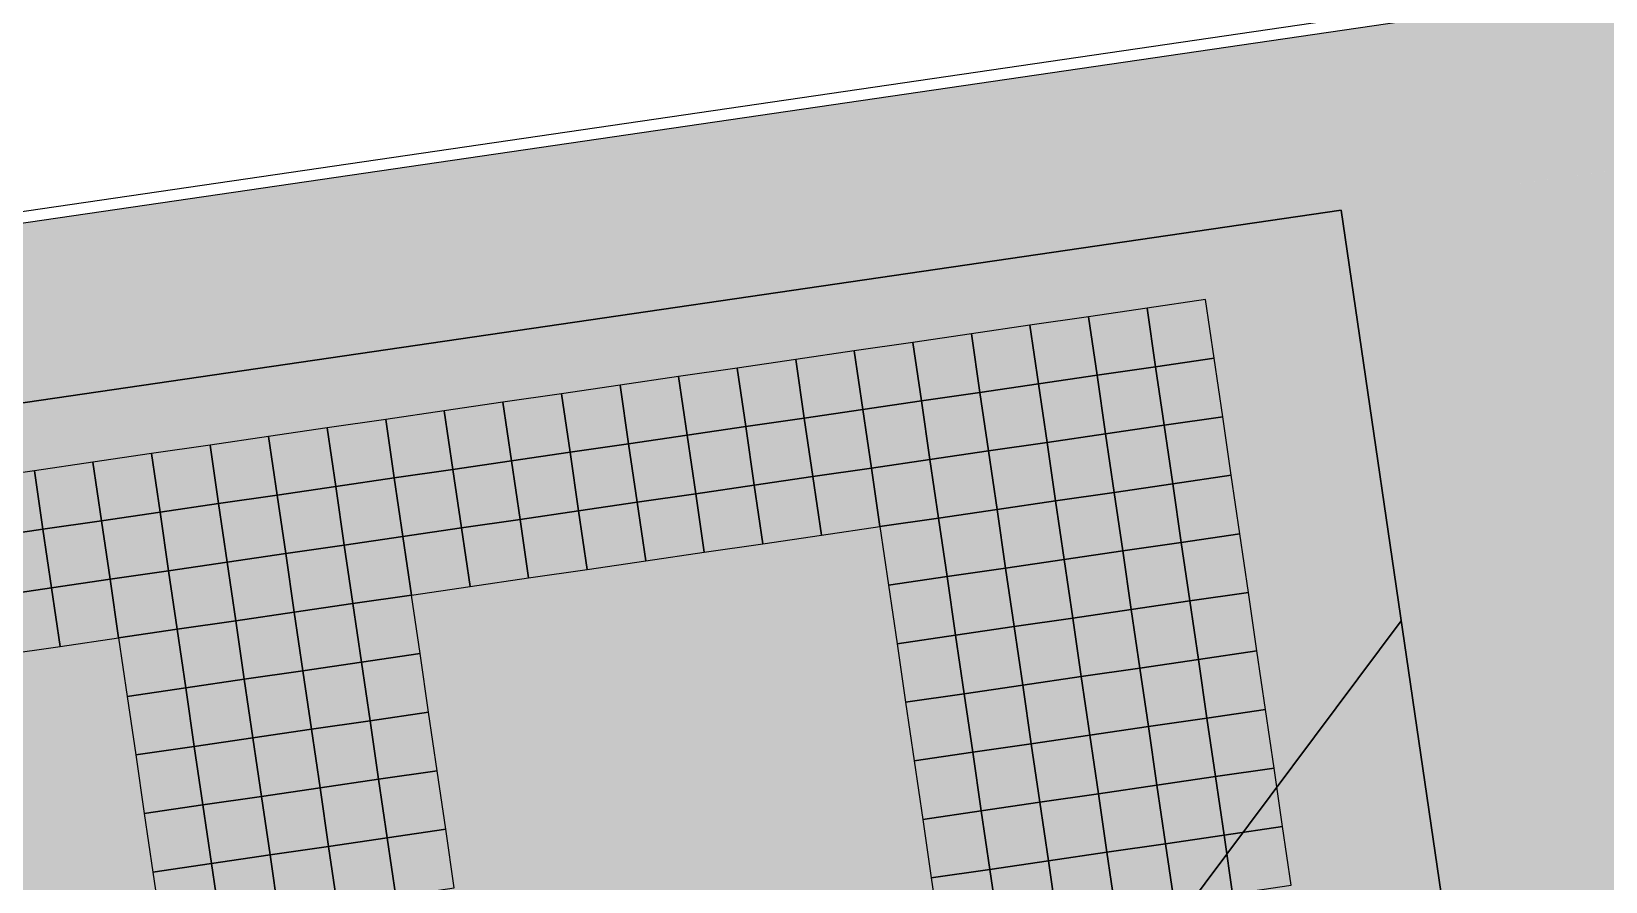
# Model space of a CAD drawing. Header units: metres. Extents: x 2 to 659295185, y -28 to 1124222152.
# Drawn here: x 656917.95 to 656944.54, y 1124467.32 to 1124481.68 of the extents above; entities that cross this region are included whole.
import ezdxf

# ---------------------------------------------------------------- set-up
doc = ezdxf.new("R2010")
doc.units = ezdxf.units.M
doc.header["$MEASUREMENT"] = 0
for name, color, linetype, lineweight in [("a''brocal", 220, 'CONTINUOUS', 15), ('area verde', 76, 'CONTINUOUS', 13), ('ESCUELA', 7, 'CONTINUOUS', 15)]:
    doc.layers.add(name, color=color, linetype=linetype, lineweight=lineweight)
doc.layers.add('AREA ACERA', color=7, linetype='CONTINUOUS', lineweight=15, true_color=0xfbe193)
doc.layers.add('parcela simoncito', color=7, linetype='CONTINUOUS', lineweight=9, true_color=0xe9debe)
doc.linetypes.add('FENCELINE2', pattern='A,0.25,-0.1,[132,ltypeshp.shx,S=0.1,R=0,X=-0.1,Y=0],-0.1,1', length=1.45)

msp = doc.modelspace()

# ---------------------------------------------------------------- hatches: boundary and pattern name
at = {"layer": 'AREA ACERA'}
h = msp.add_hatch(color=256, dxfattribs=at)
h.dxf.hatch_style = 1
edge = h.paths.add_edge_path()
edge.add_line((657019.5313, 1124492.1011), (656957.6259, 1124483.051))
edge.add_line((656957.6259, 1124483.051), (656957.4523, 1124484.2384))
edge.add_line((656957.4523, 1124484.2384), (656939.543, 1124481.6202))
edge.add_line((656939.543, 1124481.6202), (656939.7166, 1124480.4328))
edge.add_line((656939.7166, 1124480.4328), (656893.5638, 1124473.6858))
edge.add_arc((656896.0828, 1124472.431), 2.8143, 153.52035, 190.24039)
edge.add_line((656893.3134, 1124471.9306), (656893.3203, 1124471.8809))
edge.add_line((656893.3203, 1124471.8809), (656893.3276, 1124471.831))
edge.add_line((656893.3276, 1124471.831), (656940.0757, 1124478.666))
edge.add_line((656940.0757, 1124478.666), (656940.0757, 1124478.6661))
edge.add_line((656940.0757, 1124478.6661), (656957.8863, 1124481.2701))
edge.add_line((656957.8863, 1124481.2701), (657020.2887, 1124490.3937))
edge.add_line((657020.2887, 1124490.3937), (657020.2596, 1124490.5907))
edge.add_arc((657017.489, 1124490.1857), 2.8, 8.31819, 43.16449)
h = msp.add_hatch(color=256, dxfattribs=at)
h.dxf.hatch_style = 1
h.paths.add_polyline_path([(656965.1327, 1124431.7023), (656957.8863, 1124481.2701), (656952.939, 1124480.5468), (656956.8433, 1124453.8433), (656957.4705, 1124449.5534), (656959.2433, 1124437.4283), (656959.871, 1124433.1337), (656960.1859, 1124430.981)])
edge = h.paths.add_edge_path()
edge.add_line((656943.0441, 1124479.1002), (656940.0757, 1124478.6661))
edge.add_line((656940.0757, 1124478.6661), (656947.3232, 1124429.0984))
edge.add_line((656947.3232, 1124429.0984), (656950.2905, 1124429.5323))
edge.add_line((656950.2905, 1124429.5323), (656947.085, 1124451.4477))
edge.add_line((656947.085, 1124451.4477), (656950.7641, 1124456.367))
edge.add_line((656950.7641, 1124456.367), (656948.9891, 1124468.4973))
edge.add_line((656948.9891, 1124468.4973), (656944.0576, 1124472.1564))
edge.add_line((656944.0576, 1124472.1564), (656943.0441, 1124479.1002))
edge.add_line((656943.0441, 1124479.1002), (656940.0757, 1124478.6661))
h = msp.add_hatch(color=256, dxfattribs=at)
h.dxf.hatch_style = 1
h.paths.add_polyline_path([(656940.0757, 1124478.6659), (656947.3232, 1124429.0983), (656952.27, 1124429.8235), (656949.0661, 1124451.7372), (656948.439, 1124456.0269), (656946.6654, 1124468.1574), (656946.0384, 1124472.4458), (656945.0232, 1124479.3894)])
at = {"layer": 'area verde'}
h = msp.add_hatch(color=256, dxfattribs=at)
h.dxf.hatch_style = 1
h.paths.add_polyline_path([(656808.3412, 1124487.2822), (656807.1538, 1124487.1086, 0.4137659), (656820.5339, 1124477.1574), (656820.3603, 1124478.3448, -0.4137153)])
h.paths.add_polyline_path([(656791.9966, 1124599.0741), (656790.8093, 1124598.9005), (656806.7198, 1124490.077), (656807.9071, 1124490.2506)])
h.paths.add_polyline_path([(656986.6319, 1124576.9556), (656988.5318, 1124563.1292), (656995.9171, 1124564.144), (656994.0172, 1124577.9704)], flags=9)
h.paths.add_polyline_path([(657002.1092, 1124565.0645), (657002.2776, 1124563.7907), (657002.9055, 1124563.8737), (657002.7371, 1124565.1475)], flags=9)
h.paths.add_polyline_path([(656998.582, 1124587.8349), (656998.98, 1124584.8251), (656999.908, 1124584.9478), (656999.5101, 1124587.9576)], flags=9)
h.paths.add_polyline_path([(656821.684, 1124512.8751), (656845.9565, 1124516.412), (656843.8041, 1124531.1833), (656819.5315, 1124527.6464)], flags=9)
h.paths.add_polyline_path([(656802.9479, 1124500.5363), (656801.9545, 1124507.9445), (656793.7848, 1124506.849), (656794.7781, 1124499.4409)], flags=25)
h.paths.add_polyline_path([(656804.0683, 1124539.4829), (656945.4755, 1124560.4646), (656943.2071, 1124575.7526), (656801.7999, 1124554.7708)], flags=9)
h.paths.add_polyline_path([(657050.625, 1124530.4296), (657049.6316, 1124537.8378), (657041.4619, 1124536.7423), (657042.4552, 1124529.3341)], flags=9)
h.paths.add_polyline_path([(656899.1535, 1124632.5031), (656906.5355, 1124633.6754), (656905.2427, 1124641.8162), (656897.8607, 1124640.6439)], flags=9)
h.paths.add_polyline_path([(656912.2024, 1124479.2985), (656919.5844, 1124480.4708), (656918.2916, 1124488.6117), (656910.9096, 1124487.4394)], flags=9)
h.paths.add_polyline_path([(656972.8873, 1124592.2578), (657023.0607, 1124599.5689), (657019.9367, 1124621.008), (656969.7633, 1124613.697)], flags=9)
h.paths.add_polyline_path([(656913.3252, 1124579.4734), (656940.7625, 1124583.4715), (656936.6672, 1124611.5757), (656909.2299, 1124607.5777)], flags=9)
h.paths.add_polyline_path([(656826.8865, 1124568.7359), (656855.4147, 1124572.8929), (656852.2907, 1124594.332), (656823.7625, 1124590.175)], flags=9)
h.paths.add_polyline_path([(656916.5988, 1124524.0645), (656945.1421, 1124528.2237), (656942.018, 1124549.6628), (656913.4747, 1124545.5036)], flags=9)
h = msp.add_hatch(color=256, dxfattribs=at)
h.dxf.hatch_style = 1
h.paths.add_polyline_path([(656895.6853, 1124475.2088, 0.2474542), (656893.5638, 1124473.6858), (656939.7166, 1124480.4328), (656939.543, 1124481.6204)])
at = {"layer": 'parcela simoncito'}
h = msp.add_hatch(color=256, dxfattribs=at)
edge = h.paths.add_edge_path()
edge.add_line((656940.076, 1124478.666), (656947.3231, 1124429.0983))
edge.add_line((656947.3231, 1124429.0983), (656892.3966, 1124421.0684))
edge.add_arc((656894.9753, 1124402.8929), 18.3574, 98.07524, 135.22316)
edge.add_line((656881.9442, 1124415.8229), (656874.1358, 1124469.0252))
edge.add_line((656874.1358, 1124469.0252), (656940.076, 1124478.666))

# ---------------------------------------------------------------- linework, layer by layer
at = {"layer": "a''brocal", "elevation": 433.2399}
msp.add_lwpolyline([(656820.3638, 1124417.6029), (656819.5636, 1124423.058), (656819.3528, 1124423.0271, -0.4163859), (656815.9472, 1124425.5836), (656812.2197, 1124451.0811, -0.4142177), (656822.3576, 1124464.6909), (656884.2184, 1124473.7346, -0.4164622), (656887.6436, 1124471.2035), (656887.6727, 1124471.0044), (656893.1297, 1124471.8022), (656893.1006, 1124472.0013, -0.4163859), (656895.6571, 1124475.4068), (657017.0779, 1124493.1573, -0.4119684)], format="xyb", dxfattribs=at)
at = {"layer": "a''brocal", "elevation": 433.2399, "flags": 128}
msp.add_lwpolyline([(657020.2884, 1124490.3937), (657020.2596, 1124490.5907, 0.4118897), (657017.106, 1124492.9593), (656895.6853, 1124475.2088, 0.4164622), (656893.2985, 1124472.0302), (656893.3276, 1124471.8311)], format="xyb", dxfattribs=at)
at = {"layer": 'ESCUELA', "color": 1, "linetype": 'FENCELINE2', "lineweight": 30, "ltscale": 1.8, "elevation": 433.2399}
msp.add_lwpolyline([(656940.076, 1124478.666), (656947.3231, 1124429.0983), (656892.3966, 1124421.0684, 0.163523), (656881.9442, 1124415.8229), (656881.9442, 1124415.8229), (656874.1358, 1124469.0252), (656940.076, 1124478.666)], format="xyb", dxfattribs=at)
at = {"layer": 'ESCUELA', "color": 248, "lineweight": 9, "ltscale": 100, "elevation": 433.2399}
for points in [[(656937.9307, 1124476.1636), (656937.7861, 1124477.1531), (656936.7966, 1124477.0084), (656936.9413, 1124476.0189)], [(656935.9518, 1124475.8743), (656935.8072, 1124476.8638), (656934.8177, 1124476.7192), (656934.9623, 1124475.7297)], [(656936.9413, 1124476.0189), (656936.7966, 1124477.0084), (656935.8072, 1124476.8638), (656935.9518, 1124475.8743)], [(656933.9728, 1124475.5852), (656933.8282, 1124476.5747), (656932.8387, 1124476.4301), (656932.9833, 1124475.4406)], [(656934.9623, 1124475.7298), (656934.8176, 1124476.7193), (656933.8282, 1124476.5747), (656933.9728, 1124475.5852)], [(656932.9833, 1124475.4406), (656932.8387, 1124476.4301), (656931.8492, 1124476.2854), (656931.9938, 1124475.2959)], [(656931.0043, 1124475.1513), (656930.8597, 1124476.1408), (656929.8702, 1124475.9962), (656930.0148, 1124475.0067)], [(656931.9938, 1124475.296), (656931.8492, 1124476.2855), (656930.8597, 1124476.1408), (656931.0043, 1124475.1513)], [(656938.0754, 1124475.1741), (656937.9307, 1124476.1636), (656936.9413, 1124476.019), (656937.0859, 1124475.0295)], [(656929.0253, 1124474.8621), (656928.8807, 1124475.8516), (656927.8912, 1124475.7069), (656928.0359, 1124474.7175)], [(656930.0148, 1124475.0067), (656929.8702, 1124475.9962), (656928.8807, 1124475.8516), (656929.0253, 1124474.8621)], [(656936.0964, 1124474.8848), (656935.9518, 1124475.8743), (656934.9623, 1124475.7297), (656935.1069, 1124474.7402)], [(656937.0859, 1124475.0295), (656936.9413, 1124476.0189), (656935.9518, 1124475.8743), (656936.0964, 1124474.8848)], [(656927.0464, 1124474.5728), (656926.9018, 1124475.5623), (656925.9123, 1124475.4177), (656926.0569, 1124474.4282)], [(656928.0359, 1124474.7175), (656927.8912, 1124475.7069), (656926.9018, 1124475.5623), (656927.0464, 1124474.5728)], [(656934.1174, 1124474.5957), (656933.9728, 1124475.5852), (656932.9833, 1124475.4406), (656933.1279, 1124474.4511)], [(656935.1069, 1124474.7403), (656934.9623, 1124475.7298), (656933.9728, 1124475.5852), (656934.1174, 1124474.5957)], [(656925.0674, 1124474.2836), (656924.9228, 1124475.2731), (656923.9333, 1124475.1284), (656924.0779, 1124474.1389)], [(656926.0569, 1124474.4282), (656925.9123, 1124475.4177), (656924.9228, 1124475.2731), (656925.0674, 1124474.2836)], [(656932.1384, 1124474.3065), (656931.9938, 1124475.296), (656931.0043, 1124475.1513), (656931.1489, 1124474.1618)], [(656933.1279, 1124474.4511), (656932.9833, 1124475.4406), (656931.9938, 1124475.2959), (656932.1384, 1124474.3065)], [(656923.0884, 1124473.9943), (656922.9438, 1124474.9838), (656921.9543, 1124474.8392), (656922.0989, 1124473.8497)], [(656924.0779, 1124474.139), (656923.9333, 1124475.1285), (656922.9438, 1124474.9838), (656923.0884, 1124473.9943)], [(656930.1595, 1124474.0172), (656930.0148, 1124475.0067), (656929.0253, 1124474.8621), (656929.17, 1124473.8726)], [(656931.1489, 1124474.1618), (656931.0043, 1124475.1513), (656930.0148, 1124475.0067), (656930.1595, 1124474.0172)], [(656937.2305, 1124474.04), (656937.0859, 1124475.0295), (656936.0964, 1124474.8848), (656936.241, 1124473.8953)], [(656938.22, 1124474.1846), (656938.0754, 1124475.1741), (656937.0859, 1124475.0295), (656937.2305, 1124474.04)], [(656922.0989, 1124473.8497), (656921.9543, 1124474.8392), (656920.9648, 1124474.6946), (656921.1095, 1124473.7051)], [(656928.1805, 1124473.728), (656928.0359, 1124474.7175), (656927.0464, 1124474.5728), (656927.191, 1124473.5833)], [(656929.17, 1124473.8726), (656929.0253, 1124474.8621), (656928.0359, 1124474.7175), (656928.1805, 1124473.728)], [(656935.2515, 1124473.7508), (656935.1069, 1124474.7403), (656934.1174, 1124474.5957), (656934.262, 1124473.6062)], [(656936.241, 1124473.8953), (656936.0964, 1124474.8848), (656935.1069, 1124474.7402), (656935.2515, 1124473.7507)], [(656920.12, 1124473.5603), (656919.9754, 1124474.5498), (656918.9859, 1124474.4052), (656919.1305, 1124473.4157)], [(656921.1095, 1124473.7049), (656920.9649, 1124474.6944), (656919.9754, 1124474.5498), (656920.12, 1124473.5603)], [(656927.191, 1124473.5833), (656927.0464, 1124474.5728), (656926.0569, 1124474.4282), (656926.2015, 1124473.4387)], [(656933.2725, 1124473.4616), (656933.1279, 1124474.4511), (656932.1384, 1124474.3064), (656932.2831, 1124473.317)], [(656934.262, 1124473.6062), (656934.1174, 1124474.5957), (656933.1279, 1124474.4511), (656933.2725, 1124473.4616)], [(656918.141, 1124473.271), (656917.9964, 1124474.2605), (656917.0069, 1124474.1159), (656917.1515, 1124473.1264)], [(656919.1305, 1124473.4157), (656918.9859, 1124474.4052), (656917.9964, 1124474.2605), (656918.141, 1124473.2711)], [(656925.212, 1124473.2941), (656925.0674, 1124474.2836), (656924.0779, 1124474.1389), (656924.2225, 1124473.1495)], [(656926.2015, 1124473.4387), (656926.0569, 1124474.4282), (656925.0674, 1124474.2836), (656925.212, 1124473.2941)], [(656932.2831, 1124473.317), (656932.1384, 1124474.3065), (656931.1489, 1124474.1618), (656931.2936, 1124473.1724)], [(656938.3646, 1124473.1951), (656938.22, 1124474.1846), (656937.2305, 1124474.04), (656937.3751, 1124473.0505)], [(656923.2331, 1124473.0048), (656923.0884, 1124473.9943), (656922.0989, 1124473.8497), (656922.2436, 1124472.8602)], [(656924.2225, 1124473.1495), (656924.0779, 1124474.139), (656923.0884, 1124473.9943), (656923.2331, 1124473.0048)], [(656930.3041, 1124473.0277), (656930.1595, 1124474.0172), (656929.17, 1124473.8726), (656929.3146, 1124472.8831)], [(656931.2936, 1124473.1723), (656931.1489, 1124474.1618), (656930.1595, 1124474.0172), (656930.3041, 1124473.0277)], [(656937.3751, 1124473.0505), (656937.2305, 1124474.04), (656936.241, 1124473.8954), (656936.3857, 1124472.9059)], [(656921.2541, 1124472.7154), (656921.1095, 1124473.7049), (656920.12, 1124473.5603), (656920.2646, 1124472.5708)], [(656922.2436, 1124472.8602), (656922.0989, 1124473.8497), (656921.1095, 1124473.7051), (656921.2541, 1124472.7156)], [(656928.3251, 1124472.7385), (656928.1805, 1124473.728), (656927.191, 1124473.5833), (656927.3356, 1124472.5938)], [(656929.3146, 1124472.8831), (656929.17, 1124473.8726), (656928.1805, 1124473.728), (656928.3251, 1124472.7385)], [(656935.3961, 1124472.7613), (656935.2515, 1124473.7508), (656934.262, 1124473.6062), (656934.4067, 1124472.6167)], [(656936.3857, 1124472.9059), (656936.241, 1124473.8954), (656935.2515, 1124473.7507), (656935.3962, 1124472.7612)], [(656919.2751, 1124472.4262), (656919.1305, 1124473.4157), (656918.141, 1124473.2711), (656918.2856, 1124472.2816)], [(656920.2646, 1124472.5708), (656920.12, 1124473.5603), (656919.1305, 1124473.4157), (656919.2751, 1124472.4262)], [(656926.3461, 1124472.4492), (656926.2015, 1124473.4387), (656925.212, 1124473.2941), (656925.3567, 1124472.3046)], [(656927.3356, 1124472.5938), (656927.191, 1124473.5833), (656926.2015, 1124473.4387), (656926.3461, 1124472.4492)], [(656933.4172, 1124472.4721), (656933.2725, 1124473.4616), (656932.2831, 1124473.317), (656932.4277, 1124472.3275)], [(656934.4067, 1124472.6167), (656934.262, 1124473.6062), (656933.2725, 1124473.4616), (656933.4172, 1124472.4721)], [(656918.2857, 1124472.2815), (656918.141, 1124473.271), (656917.1515, 1124473.1264), (656917.2962, 1124472.1369)], [(656924.3672, 1124472.16), (656924.2225, 1124473.1495), (656923.2331, 1124473.0048), (656923.3777, 1124472.0154)], [(656925.3567, 1124472.3046), (656925.212, 1124473.2941), (656924.2225, 1124473.1494), (656924.3672, 1124472.16)], [(656938.5092, 1124472.2056), (656938.3646, 1124473.1951), (656937.3751, 1124473.0505), (656937.5198, 1124472.061)], [(656922.3882, 1124471.8707), (656922.2436, 1124472.8602), (656921.2541, 1124472.7156), (656921.3987, 1124471.7261)], [(656923.3777, 1124472.0154), (656923.2331, 1124473.0048), (656922.2436, 1124472.8602), (656922.3882, 1124471.8707)], [(656936.5303, 1124471.9164), (656936.3857, 1124472.9059), (656935.3962, 1124472.7612), (656935.5408, 1124471.7718)], [(656937.5198, 1124472.061), (656937.3751, 1124473.0505), (656936.3857, 1124472.9059), (656936.5303, 1124471.9164)], [(656921.3987, 1124471.726), (656921.2541, 1124472.7154), (656920.2646, 1124472.5708), (656920.4092, 1124471.5813)], [(656934.5513, 1124471.6272), (656934.4067, 1124472.6167), (656933.4172, 1124472.4721), (656933.5618, 1124471.4826)], [(656935.5408, 1124471.7719), (656935.3961, 1124472.7613), (656934.4067, 1124472.6167), (656934.5513, 1124471.6272)], [(656919.4197, 1124471.4369), (656919.2751, 1124472.4263), (656918.2856, 1124472.2817), (656918.4302, 1124471.2922)], [(656920.4092, 1124471.5813), (656920.2646, 1124472.5708), (656919.2751, 1124472.4262), (656919.4198, 1124471.4367)], [(656933.5618, 1124471.4827), (656933.4172, 1124472.4721), (656932.4277, 1124472.3275), (656932.5723, 1124471.338)], [(656918.4302, 1124471.2922), (656918.2856, 1124472.2817), (656917.2961, 1124472.1371), (656917.4408, 1124471.1476)], [(656924.5118, 1124471.1705), (656924.3672, 1124472.16), (656923.3777, 1124472.0154), (656923.5223, 1124471.0259)], [(656937.6644, 1124471.0715), (656937.5198, 1124472.061), (656936.5303, 1124471.9164), (656936.6749, 1124470.9269)], [(656938.6539, 1124471.2162), (656938.5092, 1124472.2057), (656937.5198, 1124472.061), (656937.6644, 1124471.0715)], [(656922.5328, 1124470.8813), (656922.3882, 1124471.8708), (656921.3987, 1124471.7261), (656921.5433, 1124470.7367)], [(656923.5223, 1124471.0259), (656923.3777, 1124472.0154), (656922.3882, 1124471.8708), (656922.5328, 1124470.8813)], [(656936.6749, 1124470.9269), (656936.5303, 1124471.9164), (656935.5408, 1124471.7718), (656935.6854, 1124470.7823)], [(656920.5538, 1124470.5921), (656920.4092, 1124471.5816), (656919.4197, 1124471.4369), (656919.5643, 1124470.4475)], [(656921.5433, 1124470.7367), (656921.3987, 1124471.7262), (656920.4092, 1124471.5816), (656920.5538, 1124470.5921)], [(656934.6959, 1124470.6377), (656934.5513, 1124471.6272), (656933.5618, 1124471.4826), (656933.7064, 1124470.4931)], [(656935.6854, 1124470.7824), (656935.5408, 1124471.7718), (656934.5513, 1124471.6272), (656934.6959, 1124470.6377)], [(656933.7064, 1124470.4932), (656933.5618, 1124471.4826), (656932.5723, 1124471.338), (656932.7169, 1124470.3485)], [(656923.6669, 1124470.0364), (656923.5223, 1124471.0259), (656922.5328, 1124470.8813), (656922.6774, 1124469.8918)], [(656924.6564, 1124470.181), (656924.5118, 1124471.1705), (656923.5223, 1124471.0259), (656923.6669, 1124470.0364)], [(656937.809, 1124470.0821), (656937.6644, 1124471.0715), (656936.6749, 1124470.9269), (656936.8195, 1124469.9374)], [(656938.7985, 1124470.2267), (656938.6539, 1124471.2162), (656937.6644, 1124471.0715), (656937.809, 1124470.0821)], [(656921.6879, 1124469.7472), (656921.5433, 1124470.7367), (656920.5538, 1124470.5921), (656920.6985, 1124469.6026)], [(656922.6774, 1124469.8918), (656922.5328, 1124470.8813), (656921.5433, 1124470.7366), (656921.688, 1124469.7472)], [(656935.83, 1124469.7929), (656935.6854, 1124470.7824), (656934.6959, 1124470.6377), (656934.8405, 1124469.6482)], [(656936.8195, 1124469.9374), (656936.6749, 1124470.9269), (656935.6854, 1124470.7823), (656935.83, 1124469.7928)], [(656920.6985, 1124469.6026), (656920.5538, 1124470.5921), (656919.5643, 1124470.4474), (656919.709, 1124469.458)], [(656933.8511, 1124469.5035), (656933.7064, 1124470.493), (656932.717, 1124470.3484), (656932.8616, 1124469.3589)], [(656934.8405, 1124469.6482), (656934.6959, 1124470.6377), (656933.7064, 1124470.4931), (656933.8511, 1124469.5036)], [(656938.9431, 1124469.2372), (656938.7985, 1124470.2267), (656937.809, 1124470.0821), (656937.9536, 1124469.0926)], [(656923.8116, 1124469.0469), (656923.6669, 1124470.0364), (656922.6774, 1124469.8918), (656922.8221, 1124468.9023)], [(656924.801, 1124469.1915), (656924.6564, 1124470.181), (656923.6669, 1124470.0364), (656923.8116, 1124469.0469)], [(656936.9641, 1124468.9479), (656936.8195, 1124469.9374), (656935.83, 1124469.7928), (656935.9747, 1124468.8033)], [(656937.9536, 1124469.0926), (656937.809, 1124470.0821), (656936.8195, 1124469.9374), (656936.9641, 1124468.9479)], [(656921.8326, 1124468.7577), (656921.6879, 1124469.7472), (656920.6985, 1124469.6026), (656920.8431, 1124468.6131)], [(656922.8221, 1124468.9023), (656922.6774, 1124469.8918), (656921.688, 1124469.7471), (656921.8326, 1124468.7576)], [(656935.9747, 1124468.8034), (656935.83, 1124469.7929), (656934.8405, 1124469.6482), (656934.9852, 1124468.6588)], [(656920.8431, 1124468.6131), (656920.6985, 1124469.6026), (656919.709, 1124469.458), (656919.8536, 1124468.4685)], [(656933.9957, 1124468.5141), (656933.8511, 1124469.5036), (656932.8616, 1124469.3589), (656933.0062, 1124468.3694)], [(656934.9852, 1124468.6588), (656934.8405, 1124469.6482), (656933.8511, 1124469.5036), (656933.9957, 1124468.5141)], [(656924.9457, 1124468.202), (656924.801, 1124469.1915), (656923.8116, 1124469.0469), (656923.9562, 1124468.0574)], [(656939.0877, 1124468.2477), (656938.9431, 1124469.2372), (656937.9536, 1124469.0926), (656938.0983, 1124468.1031)], [(656922.9667, 1124467.9128), (656922.8221, 1124468.9023), (656921.8326, 1124468.7576), (656921.9772, 1124467.7682)], [(656923.9562, 1124468.0574), (656923.8116, 1124469.0469), (656922.8221, 1124468.9023), (656922.9667, 1124467.9128)], [(656937.1088, 1124467.9585), (656936.9641, 1124468.948), (656935.9747, 1124468.8033), (656936.1193, 1124467.8138)], [(656938.0983, 1124468.1031), (656937.9536, 1124469.0926), (656936.9641, 1124468.948), (656937.1088, 1124467.9585)], [(656920.9877, 1124467.6235), (656920.8431, 1124468.613), (656919.8536, 1124468.4683), (656919.9982, 1124467.4789)], [(656921.9772, 1124467.7681), (656921.8326, 1124468.7576), (656920.8431, 1124468.613), (656920.9877, 1124467.6235)], [(656935.1298, 1124467.6693), (656934.9852, 1124468.6587), (656933.9957, 1124468.5141), (656934.1403, 1124467.5246)], [(656936.1193, 1124467.8139), (656935.9747, 1124468.8034), (656934.9852, 1124468.6587), (656935.1298, 1124467.6693)], [(656934.1403, 1124467.5246), (656933.9957, 1124468.5141), (656933.0062, 1124468.3694), (656933.1508, 1124467.38)], [(656925.0903, 1124467.2125), (656924.9457, 1124468.202), (656923.9562, 1124468.0574), (656924.1008, 1124467.0679)], [(656938.2429, 1124467.1136), (656938.0983, 1124468.1031), (656937.1088, 1124467.9585), (656937.2534, 1124466.969)], [(656939.2324, 1124467.2582), (656939.0877, 1124468.2477), (656938.0983, 1124468.1031), (656938.2429, 1124467.1136)], [(656923.1113, 1124466.9233), (656922.9667, 1124467.9128), (656921.9772, 1124467.7681), (656922.1218, 1124466.7787)], [(656924.1008, 1124467.0679), (656923.9562, 1124468.0574), (656922.9667, 1124467.9128), (656923.1113, 1124466.9233)], [(656936.2639, 1124466.8244), (656936.1193, 1124467.8139), (656935.1298, 1124467.6693), (656935.2744, 1124466.6798)], [(656937.2534, 1124466.969), (656937.1088, 1124467.9585), (656936.1193, 1124467.8138), (656936.2639, 1124466.8244)], [(656921.1324, 1124466.634), (656920.9877, 1124467.6235), (656919.9982, 1124467.4789), (656920.1429, 1124466.4894)], [(656922.1218, 1124466.7786), (656921.9772, 1124467.7681), (656920.9877, 1124467.6235), (656921.1324, 1124466.634)], [(656935.2744, 1124466.6798), (656935.1298, 1124467.6693), (656934.1403, 1124467.5246), (656934.2849, 1124466.5351)], [(656934.2849, 1124466.5351), (656934.1403, 1124467.5246), (656933.1508, 1124467.38), (656933.2954, 1124466.3905)]]:
    msp.add_lwpolyline(points, close=True, dxfattribs=at)
at = {"layer": 'ESCUELA', "color": 1, "linetype": 'FENCELINE2', "lineweight": 30, "ltscale": 1.8, "elevation": 433.2399}
msp.add_lwpolyline([(656941.0918, 1124471.7236), (656941.0918, 1124471.7236), (656937.4119, 1124466.8029), (656937.6983, 1124464.8652)], dxfattribs=at)

doc.saveas('drawing.dxf')
